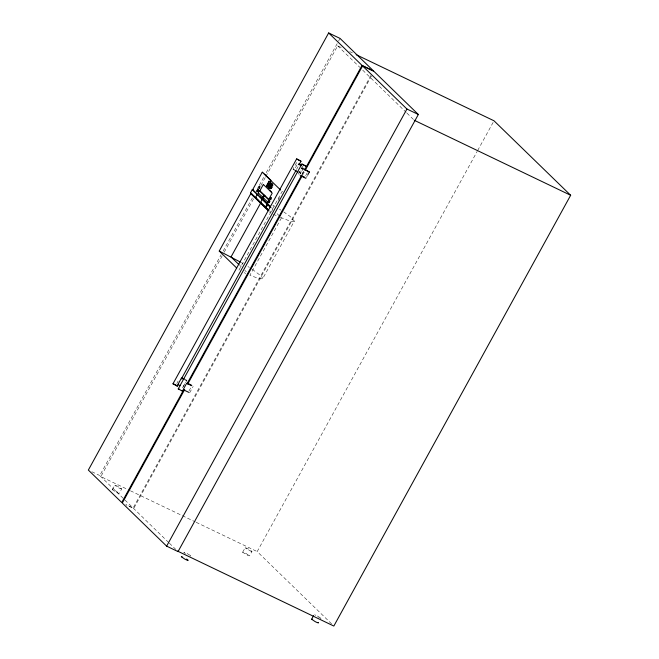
<?xml version="1.0" encoding="UTF-8"?>
<svg xmlns="http://www.w3.org/2000/svg" width="659" height="659" viewBox="0 0 659 659"><rect width="100%" height="100%" fill="white"/><g stroke="black" fill="none" stroke-linecap="round" stroke-linejoin="round"><path stroke-width="0.49" stroke-dasharray="3.29 2.47" d="M168.638 542.481L99.748 475.526L221.136 254.72M223.121 251.112L252.348 197.939M257.307 188.927L258.789 186.225M259.284 185.319L264.243 176.307M266.22 172.707L338.067 42.019M338.561 41.122L340.052 38.42M222.223 255.799L100.835 476.597L129.518 490.345M224.208 252.191L253.929 198.12M260.865 185.5L265.33 177.395M265.824 176.488L337.663 45.817L342.285 48.033M112.376 489.703L114.814 485.263L116.108 485.568A4.325 0.535 28.8 0 1 118.332 486.63L121.684 488.929L119.246 493.36L117.953 493.064A4.325 0.535 28.8 0 1 115.729 492.001L112.376 489.703L113.669 489.999A4.325 0.535 28.8 0 1 115.893 491.07L119.246 493.36M294.136 170.113L293.041 169.05L296.525 162.715L297.621 163.778L294.573 169.322M238.912 270.19L270.454 212.824L268.996 211.407M176.801 383.48L178.111 381.108M271.5 211.704L272.81 209.323L272.159 209.01L270.412 212.182L271.071 212.495M277.966 200.525L279.886 197.041M296.558 169.347L298.041 166.653M298.296 174.157L301.781 167.823L303.412 168.605M303.041 165.837L299.557 172.172L300.652 173.243L304.137 166.908M182.494 387.797L185.541 382.253M299.829 174.429L302.876 168.885L301.781 167.823M301.814 174.454L303.799 170.854M302.094 174.454L304.071 170.846M302.638 174.989L304.623 171.381M281.451 217.898L249.909 275.264L258.262 278.362L260.676 278.922L262.809 278.477L294.351 221.111L290.57 216.786L283.823 211.959M305.685 175.698L308.297 170.945M189.009 390.919L192.057 385.375M306.344 177.551L307.218 175.969M189.668 392.78L193.153 386.438M370.968 75.373L133.143 507.982L126.124 504.613M371.511 75.909L133.686 508.509L125.795 504.728M242.669 552.184L245.107 547.744L246.392 548.049A4.325 0.535 28.8 0 1 248.624 549.112L251.977 551.41L249.539 555.85L248.245 555.545A4.325 0.535 28.8 0 1 246.013 554.483L242.669 552.184L243.954 552.481A4.325 0.535 28.8 0 1 246.186 553.552L249.539 555.85M331.625 623.9L257.191 551.575L477.165 151.438M477.66 150.532L493.517 121.693M294.351 221.111L292.209 221.556L289.795 220.996L278.955 216.827M121.684 488.929L120.391 488.632A4.325 0.535 28.8 0 1 118.159 487.561L114.814 485.263M251.977 551.41L250.684 551.113A4.325 0.535 28.8 0 1 248.451 550.043L245.107 547.744M190.163 555.949L190.665 555.957L190.245 555.479M320.455 618.43L320.958 618.439L320.538 617.961M314.59 614.789L315.381 615.078A4.325 0.535 28.8 0 1 315.875 615.292M273.156 214.159L277.299 216.086M244.102 272.678L245.766 273.452M349.69 51.583L352.466 52.918M293.041 169.05L294.672 169.833M299.021 172.46L300.652 173.243M282.76 191.81L282.101 191.497L272.529 208.919L273.18 209.232L271.706 207.807M185.171 379.493L186.802 380.268L183.317 386.602L181.695 385.828M184.644 379.773L187.082 380.943M91.848 471.745L99.748 475.526M130.441 490.79L195.204 521.846M196.127 522.29L257.191 551.575M272.867 205.246L274.605 206.234M241.334 262.603L243.072 263.6M279.465 209.167L280.915 210.097M247.924 266.533L249.382 267.463M185.443 553.618L184.545 553.025M252.29 269.325L261.203 276.03L262.809 278.477M320.208 617.714L317.605 616.14A4.325 0.535 28.8 0 0 316.427 615.547M189.916 555.232L187.313 553.659A4.325 0.535 28.8 0 0 185.088 552.596L183.861 552.242L184.215 552.777M337.663 45.817L359.773 67.3M362.722 70.167L406.199 112.417M406.941 113.134L414.305 120.292M277.093 213.673L279.993 216.49M239.752 265.388L241.202 266.804M244.835 270.33L246.285 271.739M169.379 543.197L176.752 550.356M319.162 617.928A4.325 0.535 28.8 0 1 318.618 617.672"/><path stroke-width="0.99" d="M270.75 184.998L271.327 184.619C271.426 180.615 267.43 184.99 268.073 187.057C269.07 191.143 274.976 186.102 269.729 185.385L269.276 186.209L269.786 186.703C266.804 188.301 270.635 181.052 270.75 184.998L272.167 185.673L272.735 185.294L272.645 183.952L271.936 183.49M272.167 185.673L272.175 184.965M269.671 184.05L271.08 184.726L270.223 186.143L268.814 185.467M269.861 185.822L270.437 184.718M268.526 187.947C269.729 188.219 271.5 185.962 269.729 185.385M328.652 32.95L362.046 65.398L373.447 70.867L340.052 38.42L328.652 32.95L88.347 470.065L121.742 502.512L183.672 389.856M269.012 210.814L250.511 192.84L252.249 189.668L252.899 189.981M270.322 206.778L252.685 189.635L262.257 172.213L262.908 172.526M236.729 268.065L219.241 251.071L250.774 193.705L252.479 194.496M263.188 197.552L258.155 192.98L259.374 190.764L260.033 191.077M269.482 187.733L266.483 185.813L269.012 181.217L270.758 182.222L269.523 184.479M267.315 186.621L267.776 185.789L267.282 185.311L269.35 181.546L269.012 181.217M262.537 197.239L263.757 195.015L259.374 190.764M263.6 196.81L264.407 195.328L263.757 195.015M268.229 202.445L263.196 197.873L264.416 195.657L265.066 195.97M261.096 202.255L231.037 256.928L239.028 264.687M267.579 202.132L268.798 199.916L264.416 195.657M266.137 207.7L265.42 207.33L267.167 204.158L267.883 204.537M265.486 207.396L267.233 204.224M266.071 207.643L267.381 205.262M178.367 384.345L177.23 386.174L172.979 383.802L296.657 158.877L300.99 161.183L299.038 164.849M181.332 378.95L296.064 170.253M181.579 390.408L182.634 391.248L178.235 388.909L301.871 164.017L306.27 166.356L301.871 164.017M187.14 383.546L301.6 175.352M304.573 169.948L362.046 65.398M184.718 389.485L122.286 503.048L166.636 546.138L178.037 551.599L418.341 114.493L373.991 71.403L362.59 65.933L305.611 169.577M187.691 384.082L302.143 175.887M307.646 175.179L309.392 172.015L304.227 168.992M166.636 546.138L406.941 109.023L362.59 65.933M318.099 622.401L318.454 622.928L317.226 622.582A4.325 0.535 28.8 0 1 314.994 621.511L311.649 619.213L313.593 615.663M356.165 54.689L494.011 120.795L570.653 195.27L333.833 626.05L177.485 551.072M300.974 161.29L296.616 158.91M172.979 383.802L174.478 384.288M178.235 388.909L178.787 388.991M311.649 619.213L312.506 619.345M182.213 556.863L181.357 556.731L184.709 559.03A4.325 0.535 28.8 0 0 186.934 560.092L188.161 560.447L187.807 559.919M179.067 389.098L179.734 389.395M219.241 251.071L240.469 262.109M406.941 109.023L418.341 114.493M414.305 120.292L570.653 195.27M298.972 163.885L301.41 165.063M298.436 164.173L301.69 165.73M303.692 169.281L309.392 172.015M294.952 170.508L298.206 172.065M301.558 175.722L304.812 177.279M300.207 175.615L305.908 178.35M269.35 181.546L270.758 182.222M270.083 183.779L271.492 184.454M269.877 183.886L272.735 185.294M269.473 184.256L270.882 184.932M269.284 184.512L270.692 185.187M269.103 184.808L270.511 185.484M268.938 185.138L270.347 185.813M270.618 186.25L272.027 186.925M270.511 186.448L271.928 187.123M268.724 185.797L270.132 186.472M267.282 185.311L268.691 185.986M270.347 186.736L271.755 187.411M268.666 186.118L270.075 186.794M270.157 187.008L271.574 187.683M268.65 186.415L270.066 187.09M269.968 187.255L271.376 187.93M268.683 186.662L270.091 187.337M266.483 185.813L267.9 186.489M268.748 186.859L270.165 187.543M269.762 187.477L271.178 188.153M269.556 187.667L270.973 188.342M269.366 187.815L270.775 188.49M268.106 187.296L270.585 188.606M268.996 187.996L270.412 188.672M268.271 187.691L270.239 188.696M252.685 189.635L253.336 189.949M258.155 192.98L258.814 193.293M268.798 199.916L269.449 200.229M257.9 194.833L257.175 194.454L255.503 197.692L256.153 198.005M263.196 197.873L263.847 198.186M250.511 192.84L258.971 200.74M262.892 199.685L262.175 199.306L260.494 202.544L261.145 202.857M255.437 197.626L256.087 197.939M181.917 377.928L184.355 379.098M183.828 379.378L181.382 378.208L177.897 384.543L180.344 385.713M187.172 383.036L191.242 384.988M191.522 385.663L186.637 383.316L183.153 389.65L188.853 392.385M174.849 384.477L175.615 384.881M175.986 385.095L177.378 386.141M186.588 559.071L187.065 559.384M269.935 188.622L269.58 188.186M264.383 173.951L270.997 180.385M262.257 172.213L280.635 190.072M269.465 190.105L271.516 192.098M265.091 201.374L270.239 206.374M260.008 196.884L270.701 207.272M252.249 189.668L270.75 207.643M261.854 203.54L268.254 209.76M250.774 193.705L268.262 210.699M263.336 184.471L259.852 190.805L268.748 199.446L272.233 193.112L263.336 184.471M257.677 191.316A1.12 0.453 -64.4 0 0 258.188 189.57A1.12 0.453 -64.4 0 0 257.084 190.739A1.12 0.453 -64.4 0 0 257.677 191.316A1.12 0.453 -64.4 0 0 258.089 189.52A1.12 0.453 -64.4 0 0 256.985 190.698A1.12 0.453 -64.4 0 0 257.578 191.275M259.325 188.103A1.12 0.453 -64.4 0 0 259.827 186.357A1.12 0.453 -64.4 0 0 258.732 187.527A1.12 0.453 -64.4 0 0 259.325 188.103M269.177 202.486A1.12 0.453 -64.4 0 0 269.688 200.74A1.12 0.453 -64.4 0 0 268.584 201.918A1.12 0.453 -64.4 0 0 269.177 202.486M269.078 202.445A1.12 0.453 -64.4 0 0 269.589 200.69A1.12 0.453 -64.4 0 0 268.485 201.868A1.12 0.453 -64.4 0 0 269.078 202.445M270.816 199.273A1.12 0.453 -64.4 0 0 271.327 197.527A1.12 0.453 -64.4 0 0 270.231 198.697A1.12 0.453 -64.4 0 0 270.816 199.273"/></g></svg>
